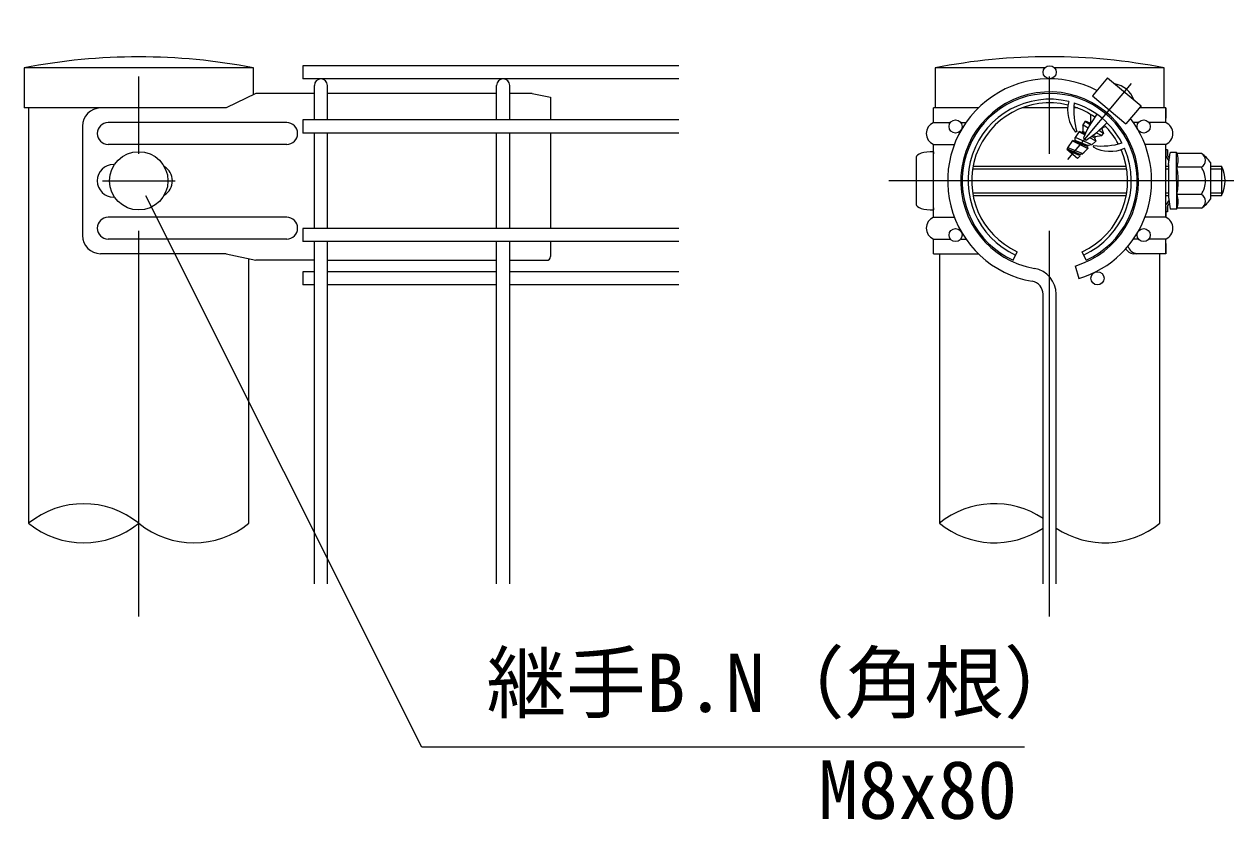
# Model space of a CAD drawing. Units: millimetres, scale not verified. Extents: x -4200 to 4200, y -2970 to 2970.
# Drawn here: x 995 to 1991, y 621 to 1276 of the extents above; entities that cross this region are included whole.
import ezdxf
from ezdxf.enums import TextEntityAlignment as Align

# ---------------------------------------------------------------- set-up
doc = ezdxf.new("R2010")
doc.units = ezdxf.units.MM
doc.header["$LTSCALE"] = 10
doc.linetypes.add('USER1', pattern=[50.8, 31.75, -6.35, 6.35, -6.35])
for name, color, linetype, lineweight in [('0-4_D-STR1', 1, 'Continuous', 25), ('0-5_D-BMK', 2, 'USER1', 13), ('0-6_D-STR-DIM', 7, 'Continuous', 13), ('0-9_D-STR2', 7, 'Continuous', 13), ('0-A_D-STR3', 3, 'Continuous', 13), ('0-B_D-STR-TXT', 7, 'Continuous', 13)]:
    doc.layers.add(name, color=color, linetype=linetype, lineweight=lineweight)
doc.styles.add('ＭＳ ゴシック', font='')
doc.styles.get('ＭＳ ゴシック').set_extended_font_data('MS Gothic')

msp = doc.modelspace()

# ---------------------------------------------------------------- linework, layer by layer
at = {"layer": '0-4_D-STR1'}
for p, q in [((1183.67, 1240.36), (994.97, 1240.36)), ((994.97, 1240.36), (994.97, 1207.36)), ((1183.67, 1218.37), (1183.67, 1240.36)), ((1835.3, 1240.36), (1744.97, 1240.36)), ((1744.97, 1240.36), (1744.97, 1207.36)), ((1933.67, 1240.36), (1843.35, 1240.36)), ((1933.67, 1207.36), (1933.67, 1240.36)), ((1161.27, 1207.36), (994.97, 1207.36)), ((998.57, 1207.36), (998.57, 865.36)), ((1780.53, 1207.36), (1744.97, 1207.36)), ((1799.52, 1207.36), (1797.39, 1207.36)), ((1854.19, 1207.36), (1816.48, 1207.36)), ((1862.16, 1207.36), (1859.3, 1207.36)), ((1933.67, 1207.36), (1913.16, 1207.36)), ((1748.57, 1087.36), (1748.57, 865.36)), ((1930.07, 865.36), (1930.07, 1087.45)), ((1180.07, 865.36), (1180.07, 1083.21))]:
    msp.add_line(p, q, dxfattribs=at)
for centre, radius, start, end in [((1089.32, 756.68), 492.8, 78.96219, 101.03781), ((1839.32, 762.07), 487.51, 78.84081, 101.15919)]:
    msp.add_arc(centre, radius, start, end, dxfattribs=at)
at = {"layer": '0-5_D-BMK'}
for p, q in [((1089.32, 788.68), (1089.32, 1276.36)), ((1839.32, 788.68), (1839.32, 1276.36)), ((1906.54, 1227.48), (1854.13, 1165.01)), ((1059.32, 1147.36), (1119.32, 1147.36)), ((1990.96, 1147.36), (1706.84, 1147.36))]:
    msp.add_line(p, q, dxfattribs=at)
at = {"layer": '0-6_D-STR-DIM'}
for centre, start, end in [((1043.94, 809.38), 50.97549, 129.02451), ((1793.95, 809.38), 56.30864, 129.02451), ((1043.94, 921.35), 230.97549, 309.02451), ((1134.69, 921.35), 230.97549, 309.02451), ((1793.95, 921.35), 230.97549, 303.69136), ((1884.7, 921.35), 236.30864, 309.02451)]:
    msp.add_arc(centre, 72.06, start, end, dxfattribs=at)
at = {"layer": '0-9_D-STR2'}
for p, q in [((1533.92, 1242.16), (1224.32, 1242.16)), ((1224.32, 1242.16), (1224.32, 1231.36)), ((1533.92, 1231.36), (1224.32, 1231.36)), ((1233.92, 1197.46), (1233.92, 1225.96)), ((1244.72, 1197.46), (1244.72, 1225.96)), ((1383.92, 1197.46), (1383.92, 1225.96)), ((1394.72, 1197.46), (1394.72, 1225.96)), ((1533.92, 1197.46), (1224.32, 1197.46)), ((1224.32, 1197.46), (1224.32, 1186.66)), ((1533.92, 1186.66), (1224.32, 1186.66)), ((1233.92, 1108.06), (1233.92, 1186.66)), ((1244.72, 1108.06), (1244.72, 1186.66)), ((1383.92, 1108.06), (1383.92, 1186.66)), ((1394.72, 1108.06), (1394.72, 1186.66)), ((1533.92, 1108.06), (1224.32, 1108.06)), ((1224.32, 1108.06), (1224.32, 1097.26)), ((1533.92, 1097.26), (1224.32, 1097.26)), ((1233.92, 815.36), (1233.92, 1097.26)), ((1244.72, 815.36), (1244.72, 1097.26)), ((1383.92, 815.36), (1383.92, 1097.26)), ((1394.72, 815.36), (1394.72, 1097.26)), ((1860.24, 1077.22), (1863.32, 1066.87)), ((1233.92, 1072.49), (1224.32, 1072.49)), ((1224.32, 1072.49), (1224.32, 1061.69)), ((1383.92, 1072.49), (1244.72, 1072.49)), ((1533.92, 1072.49), (1394.72, 1072.49)), ((1233.92, 1061.69), (1224.32, 1061.69)), ((1383.92, 1061.69), (1244.72, 1061.69)), ((1533.92, 1061.69), (1394.72, 1061.69)), ((1833.92, 815.36), (1833.92, 1053.96)), ((1844.72, 815.36), (1844.72, 1053.96))]:
    msp.add_line(p, q, dxfattribs=at)
for centre in [(1839.32, 1236.76), (1761.9, 1192.06), (1916.74, 1192.06), (1761.9, 1102.66), (1916.74, 1102.66), (1878.68, 1067.09)]:
    msp.add_circle(centre, 5.4, dxfattribs=at)
for centre, radius, start, end in [((1239.32, 1225.96), 5.4, 0, 180), ((1389.32, 1225.96), 5.4, 0, 180), ((1839.32, 1147.36), 84, 62.37363, 260.16066), ((1839.32, 1147.36), 73.2, 286.60421, 260.16066), ((1839.32, 1147.36), 84, 286.60421, 37.62637), ((1823.12, 1053.96), 21.6, 0, 80.16066), ((1823.12, 1053.96), 10.8, 0, 80.16066)]:
    msp.add_arc(centre, radius, start, end, dxfattribs=at)
at = {"layer": '0-A_D-STR3'}
for p, q in [((1887.05, 1232.24), (1874.51, 1217.31)), ((1894.15, 1226.97), (1893.97, 1226.44)), ((1185.7, 1219.36), (1161.27, 1207.36)), ((1233.92, 1219.36), (1185.7, 1219.36)), ((1383.92, 1219.36), (1244.72, 1219.36)), ((1413.32, 1219.36), (1394.72, 1219.36)), ((1413.32, 1219.36), (1428.32, 1216.36)), ((1428.32, 1216.36), (1428.32, 1197.46)), ((1874.51, 1217.31), (1902.09, 1194.17)), ((1908.2, 1215.18), (1907.71, 1214.91)), ((1161.27, 1207.36), (1057.86, 1207.36)), ((1780.53, 1207.36), (1743.77, 1207.36)), ((1743.77, 1195.36), (1743.77, 1207.36)), ((1797.39, 1207.36), (1799.52, 1207.36)), ((1878.54, 1209.17), (1878.53, 1207.75)), ((1934.87, 1207.36), (1913.16, 1207.36)), ((1934.87, 1207.36), (1934.87, 1199.04)), ((1934.87, 1195.36), (1934.87, 1207.36)), ((1211.09, 1195.36), (1064.09, 1195.36)), ((1743.77, 1195.36), (1757.62, 1195.36)), ((1766.17, 1195.36), (1770.39, 1195.36)), ((1866.52, 1192.92), (1868.84, 1196.39)), ((1872.55, 1193.58), (1868.81, 1196)), ((1873.15, 1194.57), (1868.84, 1196.39)), ((1872.83, 1195.6), (1872.28, 1194.94)), ((1872.94, 1202.06), (1872.93, 1195.56)), ((1873.58, 1195.28), (1872.93, 1195.56)), ((1891.27, 1198.94), (1889.88, 1198.63)), ((1912.47, 1195.36), (1908.26, 1195.36)), ((1934.87, 1195.36), (1921.02, 1195.36)), ((1042.86, 1192.36), (1042.86, 1102.36)), ((1428.32, 1186.66), (1428.32, 1108.06)), ((1863.5, 1188.05), (1860.25, 1183.18)), ((1861.61, 1187.92), (1860.58, 1187.47)), ((1868.16, 1185.18), (1863.41, 1187.83)), ((1868.6, 1186.12), (1865.85, 1187.27)), ((1869.02, 1187.01), (1866.5, 1188.06)), ((1866.52, 1192.92), (1866.52, 1188.07)), ((1870.98, 1190.8), (1866.88, 1193.1)), ((1882.02, 1184.59), (1877.73, 1187)), ((1883.69, 1186.37), (1879.89, 1188.83)), ((1881.94, 1184.51), (1883.8, 1186.27)), ((1882.68, 1190.57), (1882.09, 1190.81)), ((1883.26, 1191.25), (1882.36, 1190.18)), ((1882.36, 1190.18), (1883.8, 1186.27)), ((1883.26, 1191.25), (1882.78, 1191.45)), ((1885.75, 1191.7), (1883.28, 1191.28)), ((1211.09, 1177.36), (1064.09, 1177.36)), ((1743.77, 1117.36), (1743.77, 1177.36)), ((1743.77, 1177.36), (1760.86, 1177.36)), ((1854.43, 1174.55), (1858.46, 1180.57)), ((1870.37, 1174.09), (1858.28, 1180.05)), ((1870.04, 1175.7), (1858.46, 1180.57)), ((1860.25, 1180.6), (1859.76, 1180.02)), ((1860.25, 1180.6), (1860.25, 1183.18)), ((1870.62, 1176.39), (1860.32, 1180.68)), ((1873.55, 1177.29), (1860.73, 1183.18)), ((1867.1, 1182.8), (1869.4, 1180.87)), ((1873.94, 1176.91), (1870.77, 1176.36)), ((1877.03, 1180.23), (1872.32, 1182.86)), ((1876.25, 1182.9), (1873.8, 1183.93)), ((1877.29, 1180.09), (1873.94, 1176.91)), ((1876.81, 1183.77), (1874.73, 1184.63)), ((1875.39, 1176.35), (1875.13, 1175.26)), ((1876.87, 1183.64), (1876.25, 1182.9)), ((1876.25, 1182.9), (1877.29, 1180.09)), ((1881.94, 1184.51), (1876.87, 1183.64)), ((1934.87, 1177.36), (1917.78, 1177.36)), ((1934.87, 1117.36), (1934.87, 1177.36)), ((1729.37, 1166.86), (1729.37, 1127.86)), ((1743.77, 1171.36), (1743.77, 1169.61)), ((1854.43, 1174.55), (1853.47, 1173.33)), ((1862.29, 1165.86), (1853.49, 1173.25)), ((1864.43, 1169.02), (1854.13, 1173.31)), ((1854.14, 1174.12), (1854.43, 1174.55)), ((1854.14, 1174.12), (1854.14, 1173.32)), ((1866, 1169.88), (1854.48, 1174.52)), ((1863.86, 1168.33), (1854.82, 1172.13)), ((1862.29, 1165.86), (1864.27, 1167.73)), ((1864.04, 1168.35), (1864.27, 1167.73)), ((1864.66, 1169.09), (1864.12, 1168.44)), ((1865.93, 1169.3), (1864.66, 1169.09)), ((1865.93, 1169.3), (1867.77, 1171.06)), ((1870.78, 1173.91), (1867.77, 1171.06)), ((1934.87, 1172.86), (1934.87, 1168.54)), ((1936.37, 1172.86), (1934.87, 1172.86)), ((1935.43, 1166.8), (1937.59, 1163.77)), ((1936.37, 1172.86), (1936.37, 1168.54)), ((1936.65, 1167.67), (1937.89, 1165.93)), ((1937.27, 1160.86), (1938.44, 1170.35)), ((1943.74, 1170.61), (1938.73, 1170.61)), ((1943.87, 1147.36), (1943.87, 1170.54)), ((1944.17, 1169.88), (1944.03, 1170.39)), ((1964.25, 1169.88), (1944.17, 1169.88)), ((1775.9, 1157.33), (1902.74, 1157.33)), ((1776.25, 1159.36), (1902.39, 1159.36)), ((1934.87, 1159.36), (1937.27, 1159.36)), ((1934.87, 1157.33), (1937.27, 1157.33)), ((1937.27, 1160.86), (1937.27, 1133.86)), ((1964.25, 1158.62), (1943.87, 1158.62)), ((1971.77, 1162.36), (1971.77, 1132.36)), ((1971.77, 1159.36), (1980.77, 1159.36)), ((1971.77, 1157.33), (1981.74, 1157.33)), ((1980.77, 1159.36), (1980.77, 1135.36)), ((1943.87, 1147.36), (1943.87, 1124.19)), ((1775.9, 1137.39), (1902.74, 1137.39)), ((1934.87, 1137.39), (1937.27, 1137.39)), ((1964.25, 1136.1), (1943.87, 1136.1)), ((1971.77, 1137.39), (1981.74, 1137.39)), ((1776.25, 1135.36), (1902.39, 1135.36)), ((1934.87, 1135.36), (1937.27, 1135.36)), ((1934.87, 1126.18), (1934.87, 1121.86)), ((1935.43, 1127.93), (1937.59, 1130.95)), ((1936.65, 1127.05), (1937.89, 1128.79)), ((1937.27, 1133.86), (1938.44, 1124.38)), ((1971.77, 1135.36), (1980.77, 1135.36)), ((1211.09, 1117.36), (1064.09, 1117.36)), ((1743.77, 1117.36), (1743.77, 1125.11)), ((1743.77, 1125.11), (1743.77, 1123.36)), ((1743.77, 1117.36), (1760.86, 1117.36)), ((1934.87, 1117.36), (1917.78, 1117.36)), ((1934.87, 1125.11), (1934.87, 1117.36)), ((1943.67, 1124.11), (1938.73, 1124.11)), ((1964.25, 1124.85), (1944.17, 1124.85)), ((1766.21, 1105.93), (1766.21, 1106)), ((1211.09, 1099.36), (1064.09, 1099.36)), ((1428.32, 1097.26), (1428.32, 1084.91)), ((1743.77, 1087.36), (1743.77, 1099.36)), ((1743.77, 1099.36), (1757.62, 1099.36)), ((1766.17, 1099.36), (1770.39, 1099.36)), ((1912.47, 1099.36), (1908.26, 1099.36)), ((1934.87, 1099.36), (1921.02, 1099.36)), ((1934.87, 1087.36), (1934.87, 1099.36)), ((1934.87, 1095.68), (1934.87, 1087.36)), ((1161.27, 1087.36), (1057.86, 1087.36)), ((1161.27, 1087.36), (1185.7, 1081.96)), ((1743.77, 1087.36), (1780.53, 1087.36)), ((1797.39, 1087.36), (1799.52, 1087.36)), ((1809.32, 1081.91), (1812.57, 1089)), ((1869.32, 1081.91), (1866.07, 1089)), ((1934.87, 1087.36), (1908, 1087.36)), ((1934.87, 1087.36), (1932.24, 1087.36)), ((1233.92, 1081.96), (1185.7, 1081.96)), ((1244.72, 1081.91), (1383.92, 1081.91)), ((1394.72, 1081.91), (1425.32, 1081.91))]:
    msp.add_line(p, q, dxfattribs=at)
for points in [[(1887.05, 1232.24), (1914.62, 1209.1), (1902.09, 1194.17)], [(1866.5, 1188.06), (1865.85, 1187.27), (1863.5, 1188.05)], [(1870.77, 1176.36), (1870.15, 1175.62), (1870.78, 1173.91)], [(1936.37, 1126.18), (1936.37, 1121.86), (1934.87, 1121.86)]]:
    msp.add_lwpolyline(points, dxfattribs=at)
msp.add_circle((1089.32, 1147.36), 24, dxfattribs=at)
for centre, radius, start, end in [((1889.45, 1207.1), 20.41, 20.1954, 79.8046), ((1839.32, 1147.36), 72, 294.62432, 245.37568), ((1057.86, 1192.36), 15, 90, 180), ((1839.32, 1147.36), 67.2, 76.51477, 245.37568), ((1839.32, 1147.36), 64.2, 76.39388, 245.37568), ((1883.28, 1205.73), 29.13, 166.14552, 218.81508), ((1918.54, 1204.53), 59.31, 173.19065, 196.25963), ((1839.32, 1147.36), 64.2, 54.62674, 71.81465), ((1839.32, 1147.36), 67.2, 27.59553, 72.40447), ((1064.09, 1186.36), 9, 90, 270), ((1211.09, 1186.36), 9, 270, 90), ((1747.52, 1186.36), 9.75, 112.61986, 247.38014), ((1954.63, 1145.27), 95.24, 143.32909, 156.79151), ((1817.24, 1260.55), 95.24, 303.20849, 316.67091), ((1931.12, 1186.36), 9.75, 292.61986, 67.38014), ((1839.32, 1147.36), 64.2, 28.18535, 45.37326), ((1881.86, 1235.31), 59.31, 263.74037, 286.80935), ((1839.32, 1147.36), 64.2, 294.62432, 23.60612), ((1839.32, 1147.36), 67.2, 294.62432, 23.48523), ((1889.17, 1200.79), 29.13, 241.18492, 293.85448), ((1937.87, 1168.54), 3, 180, 215.53768), ((1937.87, 1168.54), 1.5, 180, 215.53768), ((1938.73, 1170.31), 0.3, 90, 173), ((1943.74, 1170.31), 0.3, 15, 90), ((1929.22, 1164.25), 15.97, 339.37322, 22.7756), ((1961.2, 1164.25), 6.4, 298.45309, 61.54691), ((1951.45, 1149.6), 24, 32.13463, 57.68315), ((1068.59, 1147.36), 13.5, 90, 270), ((1103.52, 1147.36), 13.5, 300.04449, 59.95551), ((1936.37, 1162.9), 1.5, 33.43373, 35.53768), ((1881.6, 1147.36), 63.57, 0, 10.20031), ((1946.98, 1147.36), 20.62, 0, 33.09348), ((1958.27, 1147.36), 25.5, 331.92751, 28.07249), ((1881.6, 1147.36), 63.57, 349.79969, 0), ((1946.98, 1147.36), 20.62, 326.90652, 0), ((1929.22, 1130.48), 15.97, 337.2244, 20.62678), ((1961.2, 1130.48), 6.4, 298.45309, 61.54691), ((1937.87, 1126.18), 1.5, 144.46232, 180), ((1936.37, 1131.82), 1.5, 324.46232, 326.56627), ((1951.45, 1145.13), 24, 302.31685, 327.86537), ((1064.09, 1108.36), 9, 90, 270), ((1211.09, 1108.36), 9, 270, 90), ((1747.52, 1108.36), 9.75, 112.61986, 247.38014), ((1931.12, 1108.36), 9.75, 292.61986, 67.38014), ((1938.73, 1124.41), 0.3, 187, 270), ((1943.67, 1124.41), 0.3, 270, 337.2244), ((1756.78, 1108.36), 9.13, 348.40415, 350.0359), ((1057.86, 1102.36), 15, 180, 270), ((1909.54, 1096.36), 9.13, 213.34935, 260.27718), ((1912.44, 1096.36), 9.13, 198.30949, 260.27718), ((1425.32, 1084.91), 3, 270, 0)]:
    msp.add_arc(centre, radius, start, end, dxfattribs=at)
for centre, start_param, end_param in [((1743.77, 1166.86), 1.570796, 3.141593), ((1743.77, 1127.86), 3.141593, 4.712389)]:
    msp.add_ellipse(centre, major_axis=(14.4, 0), ratio=0.3125, start_param=start_param, end_param=end_param, dxfattribs=at)
at = {"layer": '0-B_D-STR-TXT'}
msp.add_lwpolyline([(1818.49, 681.03), (1322.39, 681.03), (1095.24, 1134.87)], dxfattribs=at)

# ---------------------------------------------------------------- texts
at = {"layer": '0-B_D-STR-TXT', "style": 'ＭＳ ゴシック'}
for s, p in [('継手B.N（角根）', (1375.6, 695.52)), ('M8x80', (1649.02, 607.49))]:
    msp.add_text(s, height=48.09, dxfattribs=at).set_placement(p, align=Align.BOTTOM_LEFT)

doc.saveas('drawing.dxf')
